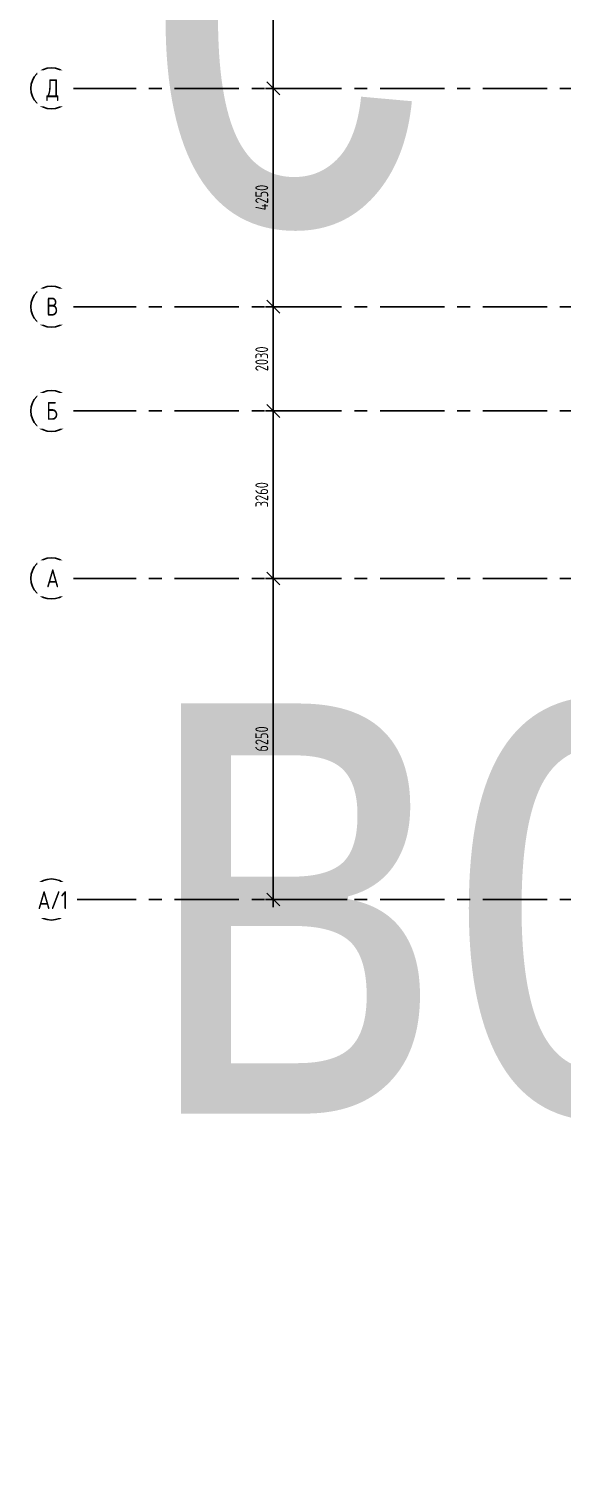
# Model space of a CAD drawing. Header units: millimetres. Extents: x -106726 to 8952771, y -150083 to 686385.
# Drawn here: x -13407 to -3016, y 229157 to 256955 of the extents above; entities that cross this region are included whole.
import ezdxf
from ezdxf.enums import TextEntityAlignment as Align

# ---------------------------------------------------------------- set-up
doc = ezdxf.new("R2018")
doc.units = ezdxf.units.MM
doc.linetypes.add('CENTER', pattern=[2, 1.25, -0.25, 0.25, -0.25])
doc.layers.get('Defpoints').update_dxf_attribs({"color": 8})
doc.layers.add('АР_Названия помещений', color=124, linetype='Continuous', lineweight=5, plot=False)
doc.layers.add('АР_Номер помещения', color=1, linetype='Continuous', lineweight=25)
doc.styles.add('ISOCPEUR', font='isocpeur.ttf', dxfattribs={"width": 0.7})
doc.styles.get("Standard").update_dxf_attribs({"font": 'arial.ttf'})
doc.styles.add('ГОСТ 2.304', font='isocpeur.ttf', dxfattribs={"width": 0.7})
doc.dimstyles.new('СПДС', dxfattribs={"dimscale": 100, "dimtxt": 2.5, "dimasz": 2.5, "dimexe": 1.5, "dimexo": 0, "dimgap": 1, "dimtad": 1, "dimdec": 0, "dimrnd": 1, "dimtxsty": 'ГОСТ 2.304', "dimblk": 'OBLIQUE', "dimcen": 2.5, "dimdle": 1.5, "dimadec": 0, "dimazin": 2, "dimtfac": 0.75, "dimtdec": 0, "dimtmove": 1, "dimatfit": 3, "dimfxl": 1, "dimtolj": 1, "dimarcsym": 1})

# ---------------------------------------------------------------- blocks, each defined once
blk = doc.blocks.new('_Oblique')
at = {"color": 8, "linetype": 'ByBlock', "lineweight": -2}
blk.add_line((-0.5, -0.5), (0.5, 0.5), dxfattribs=at)
blk = doc.blocks.new('*D905')
at = {"color": 8, "lineweight": -2, "ltscale": 100, "transparency": 16777216}
for p, q in [((-8643, 239850), (-8643, 246400)), ((-7744, 246250), (-8793, 246250)), ((-7209, 240000), (-8793, 240000))]:
    blk.add_line(p, q, dxfattribs=at)
at = {"layer": 'Defpoints', "color": 0, "ltscale": 100, "transparency": 16777216}
for p in [(-8643, 246250), (-7744, 246250), (-7209, 240000)]:
    blk.add_point(p, dxfattribs=at)
at = {"color": 8, "lineweight": -2, "ltscale": 100, "transparency": 16777216, "xscale": 250, "yscale": 250, "zscale": 250}
for p, rotation in [((-8643, 246250), 90), ((-8643, 240000), 270)]:
    blk.add_blockref('_Oblique', p, dxfattribs=dict(at, rotation=rotation))
at = {"color": 8, "ltscale": 100, "transparency": 16777216, "insert": (-8868, 243125), "char_height": 250, "attachment_point": 5, "rotation": 90, "style": 'ГОСТ 2.304'}
blk.add_mtext('\\A1;6250', dxfattribs=at)
blk = doc.blocks.new('*D906')
at = {"color": 8, "lineweight": -2, "ltscale": 100, "transparency": 16777216}
for p, q in [((-8643, 246100), (-8643, 249660)), ((-7821, 249510), (-8793, 249510)), ((-7744, 246250), (-8793, 246250))]:
    blk.add_line(p, q, dxfattribs=at)
at = {"layer": 'Defpoints', "color": 0, "ltscale": 100, "transparency": 16777216}
for p in [(-8643, 249510), (-7821, 249510), (-7744, 246250)]:
    blk.add_point(p, dxfattribs=at)
at = {"color": 8, "lineweight": -2, "ltscale": 100, "transparency": 16777216, "xscale": 250, "yscale": 250, "zscale": 250}
for p, rotation in [((-8643, 249510), 90), ((-8643, 246250), 270)]:
    blk.add_blockref('_Oblique', p, dxfattribs=dict(at, rotation=rotation))
at = {"color": 8, "ltscale": 100, "transparency": 16777216, "insert": (-8868, 247880), "char_height": 250, "attachment_point": 5, "rotation": 90, "style": 'ГОСТ 2.304'}
blk.add_mtext('\\A1;3260', dxfattribs=at)
blk = doc.blocks.new('*D863')
at = {"color": 8, "lineweight": -2, "ltscale": 100, "transparency": 16777216}
for p, q in [((-8643, 249360), (-8643, 251690)), ((-7895, 251540), (-8793, 251540)), ((-7821, 249510), (-8793, 249510))]:
    blk.add_line(p, q, dxfattribs=at)
at = {"layer": 'Defpoints', "color": 0, "ltscale": 100, "transparency": 16777216}
for p in [(-8643, 251540), (-7895, 251540), (-7821, 249510)]:
    blk.add_point(p, dxfattribs=at)
at = {"color": 8, "lineweight": -2, "ltscale": 100, "transparency": 16777216, "xscale": 250, "yscale": 250, "zscale": 250}
for p, rotation in [((-8643, 251540), 90), ((-8643, 249510), 270)]:
    blk.add_blockref('_Oblique', p, dxfattribs=dict(at, rotation=rotation))
at = {"color": 8, "ltscale": 100, "transparency": 16777216, "insert": (-8868, 250525), "char_height": 250, "attachment_point": 5, "rotation": 90, "style": 'ГОСТ 2.304'}
blk.add_mtext('\\A1;2030', dxfattribs=at)
blk = doc.blocks.new('*D864')
at = {"color": 8, "lineweight": -2, "ltscale": 100, "transparency": 16777216}
for p, q in [((-8293, 255790), (-8793, 255790)), ((-8643, 251390), (-8643, 255940)), ((-7895, 251540), (-8793, 251540))]:
    blk.add_line(p, q, dxfattribs=at)
at = {"layer": 'Defpoints', "color": 0, "ltscale": 100, "transparency": 16777216}
for p in [(-8643, 255790), (-8293, 255790), (-7895, 251540)]:
    blk.add_point(p, dxfattribs=at)
at = {"color": 8, "lineweight": -2, "ltscale": 100, "transparency": 16777216, "xscale": 250, "yscale": 250, "zscale": 250}
for p, rotation in [((-8643, 255790), 90), ((-8643, 251540), 270)]:
    blk.add_blockref('_Oblique', p, dxfattribs=dict(at, rotation=rotation))
at = {"color": 8, "ltscale": 100, "transparency": 16777216, "insert": (-8868, 253665), "char_height": 250, "attachment_point": 5, "rotation": 90, "style": 'ГОСТ 2.304'}
blk.add_mtext('\\A1;4250', dxfattribs=at)
blk = doc.blocks.new('*D865')
at = {"color": 8, "lineweight": -2, "ltscale": 100, "transparency": 16777216}
for p, q in [((-7825, 259960), (-8793, 259960)), ((-8643, 255640), (-8643, 260110)), ((-8293, 255790), (-8793, 255790))]:
    blk.add_line(p, q, dxfattribs=at)
at = {"layer": 'Defpoints', "color": 0, "ltscale": 100, "transparency": 16777216}
for p in [(-8643, 259960), (-7825, 259960), (-8293, 255790)]:
    blk.add_point(p, dxfattribs=at)
at = {"color": 8, "lineweight": -2, "ltscale": 100, "transparency": 16777216, "xscale": 250, "yscale": 250, "zscale": 250}
for p, rotation in [((-8643, 259960), 90), ((-8643, 255790), 270)]:
    blk.add_blockref('_Oblique', p, dxfattribs=dict(at, rotation=rotation))
at = {"color": 8, "ltscale": 100, "transparency": 16777216, "insert": (-8868, 257875), "char_height": 250, "attachment_point": 5, "rotation": 90, "style": 'ГОСТ 2.304'}
blk.add_mtext('\\A1;4170', dxfattribs=at)
blk = doc.blocks.new('*U403')
at = {"color": 8, "style": 'ISOCPEUR', "width": 0.7, "flags": 1}
blk.add_attdef('КАТЕГОРИЯ', (-499, -2092), '', height=250, dxfattribs=at)
at = {"layer": 'АР_Номер помещения', "color": 8, "style": 'ISOCPEUR', "width": 0.7}
blk.add_attdef('НОМЕР_ПОМЕЩЕНИЯ', text='', height=300, dxfattribs=at).set_placement((3702, -4016), align=Align.MIDDLE_CENTER)

msp = doc.modelspace()

# ---------------------------------------------------------------- linework, layer by layer
at = {"linetype": 'CENTER', "ltscale": 1000}
for p, q in [((-12563.8, 255790), (71033.4, 255790)), ((-12563.8, 251540), (71033.4, 251540)), ((-12563.8, 249510), (71033.4, 249510)), ((-12563.8, 246250), (71033.4, 246250)), ((-12563.8, 240000), (71033.4, 240000))]:
    msp.add_line(p, q, dxfattribs=at)
at = {"ltscale": 0.5}
for centre in [(-12963.8, 255790), (-12963.8, 251540), (-12963.8, 249510), (-12963.8, 246250), (-12963.8, 240000)]:
    msp.add_circle(centre, 400, dxfattribs=at)

# ---------------------------------------------------------------- block references
ref = msp.add_blockref('*U403', (-2584.3, 302869.8))
lines = msp.add_mtext('\\W0.8000;Универсальное помещение с возможностью организации гимнастического зала (хореография)', dxfattribs={"layer": 'АР_Названия помещений', "color": 8, "insert": (-11214, 298226.8), "char_height": 10397.474, "width": 926.94, "attachment_point": 1})
ref.add_attrib('ИМЯ_ПОМЕЩЕНИЯ', '', (-11214, 298226.8), dxfattribs={"flags": 104}).embed_mtext(lines)

# ---------------------------------------------------------------- dimensions: what is measured, and where the dimension line sits
at = {"ltscale": 100}
for base, p1, p2, picture, middle in [((-8642.7, 259960), (-8292.9, 255790), (-7824.9, 259960), '*D865', (-8867.7, 257875)), ((-8642.7, 255790), (-7894.9, 251540), (-8292.9, 255790), '*D864', (-8867.7, 253665)), ((-8642.7, 251540), (-7821.3, 249510), (-7894.9, 251540), '*D863', (-8867.7, 250525)), ((-8642.7, 249510), (-7744.1, 246250), (-7821.3, 249510), '*D906', (-8867.7, 247880)), ((-8642.7, 246250), (-7209, 240000), (-7744.1, 246250), '*D905', (-8867.7, 243125))]:
    dim = msp.add_linear_dim(base=base, p1=p1, p2=p2, angle=90, dimstyle='СПДС', override={"dimclrd": 8, "dimclre": 8, "dimclrt": 8}, dxfattribs=at)
    dim.commit()
    dim.dimension.update_dxf_attribs({"geometry": picture, "text_midpoint": middle})

# ---------------------------------------------------------------- next in the draw order: texts
at = {"char_height": 350, "attachment_point": 1, "line_spacing_factor": 1.149209, "style": 'ГОСТ 2.304', "bg_fill": 2}
for s, insert in [('{\\W0.8;Д}', (-13063.6, 255967.8)), ('{\\W0.8;В}', (-13063.6, 251717.8)), ('{\\W0.8;Б}', (-13063.6, 249687.8)), ('{\\W0.8;А}', (-13063.6, 246427.8))]:
    msp.add_mtext(s, dxfattribs=dict(at, insert=insert))
at = {"insert": (-13232.5, 240162.8), "char_height": 350, "width": 1.455191522836685e-11, "attachment_point": 1, "line_spacing_factor": 1.149209, "style": 'ГОСТ 2.304', "bg_fill": 2}
msp.add_mtext('{\\W0.8;А/1}', dxfattribs=at)

doc.saveas('drawing.dxf')
